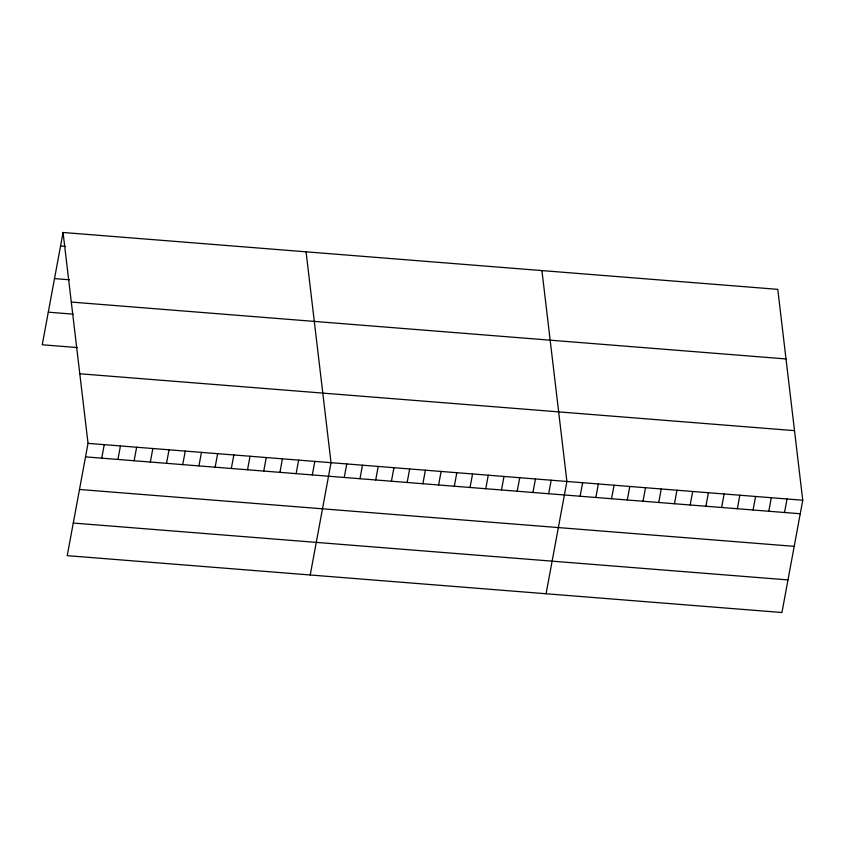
<?xml version="1.0" encoding="UTF-8"?>
<svg xmlns="http://www.w3.org/2000/svg" width="845" height="845" viewBox="0 0 845 845"><rect width="100%" height="100%" fill="white"/><g stroke="black" fill="none" stroke-linecap="round" stroke-linejoin="round"><path stroke-width="1.27" d="M63.058 232.481L88.038 443.361L67.23 555.651L781.942 612.519L802.75 500.229L777.77 289.349L63.058 232.481L42.25 344.771L77.138 347.548M101.738 458.17L104.241 444.65M117.93 459.458L120.444 445.938M134.133 460.747L136.637 447.227M150.336 462.035L152.839 448.515M166.528 463.324L169.042 449.804M182.731 464.613L185.245 451.093M198.934 465.901L201.437 452.381M215.137 467.19L217.64 453.67M231.329 468.479L233.843 454.959M247.532 469.778L250.035 456.247M263.735 471.066L266.238 457.536M279.938 472.355L282.441 458.824M296.13 473.644L298.644 460.113M312.333 474.932L314.836 461.402M310.231 574.98L331.039 462.69L306.059 251.821M344.253 477.467L346.767 463.947M359.981 478.724L362.484 465.194M375.708 479.971L378.211 466.451M391.425 481.227L393.939 467.697M407.153 482.474L409.656 468.954M422.88 483.72L425.384 470.2M438.597 484.977L441.111 471.457M454.325 486.224L456.828 472.704M470.052 487.48L472.556 473.95M485.769 488.727L488.273 475.207M501.497 489.984L504 476.453M517.214 491.23L519.728 477.71M532.941 492.487L535.445 478.957M548.669 493.733L551.172 480.213M546.081 593.75L566.9 481.46L541.92 270.59M580.114 496.237L582.617 482.717M595.841 497.483L598.344 483.963M611.558 498.74L614.061 485.22M627.286 499.986L629.789 486.466M643.003 501.243L645.517 487.713M658.73 502.49L661.234 488.97M674.458 503.747L676.961 490.216M690.175 504.993L692.689 491.473M705.902 506.25L708.406 492.719M721.63 507.496L724.133 493.976M737.347 508.753L739.85 495.223M753.075 510L755.578 496.48M768.792 511.246L771.305 497.726M784.519 512.503L787.022 498.983M60.555 246.011L65.54 246.402M54.513 278.596L69.47 279.79M71.307 302.066L786.019 358.945M48.292 312.175L73.209 314.16M79.8 373.765L794.511 430.644M88.038 443.361L802.75 500.229M85.535 456.881L800.247 513.749M79.493 489.477L794.205 546.345M73.272 523.055L787.984 579.923"/></g></svg>
